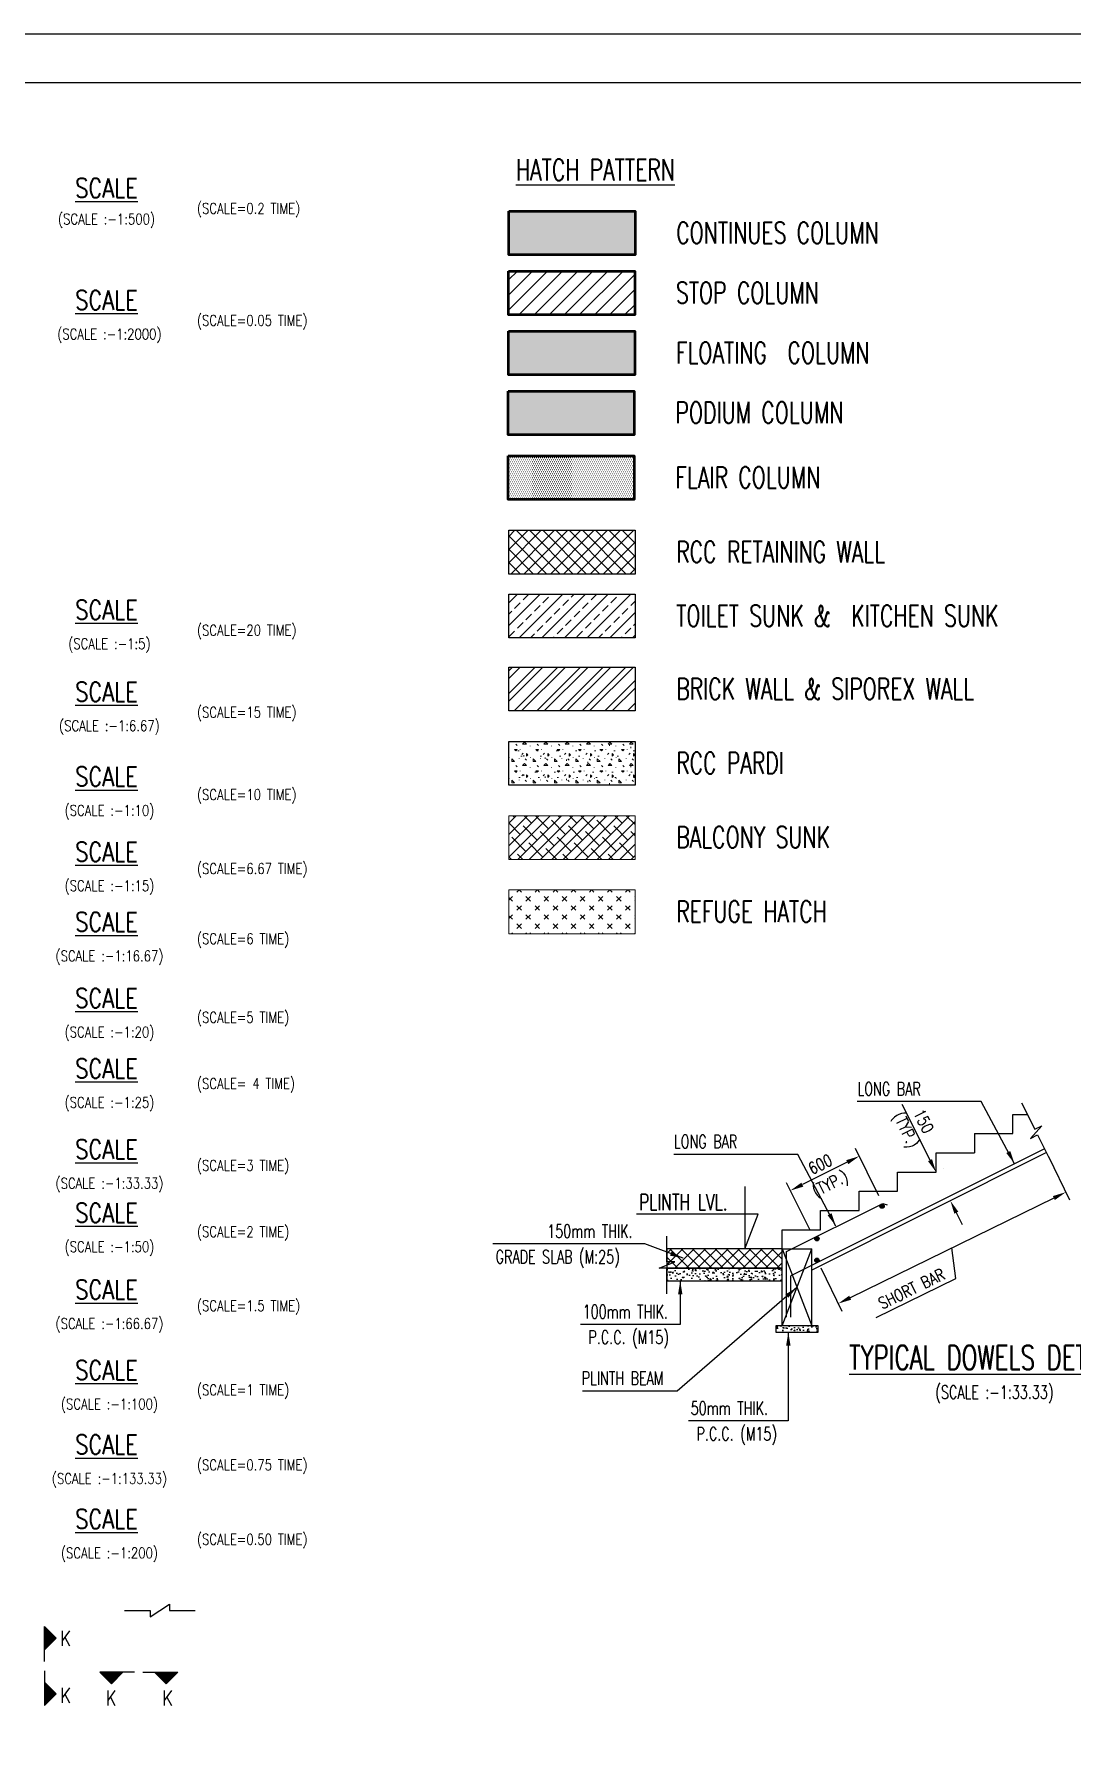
# Model space of a CAD drawing. Extents: x 345615 to 1272425, y -526289 to -156124.
# Drawn here: x 367613 to 391900, y -305838 to -265806 of the extents above; entities that cross this region are included whole.
import ezdxf
from ezdxf.enums import TextEntityAlignment as Align
from ezdxf.lldxf.tags import DXFTag

# ---------------------------------------------------------------- set-up
doc = ezdxf.new("R2010")
doc.units = 0
doc.header["$LTSCALE"] = 500
doc.header["$MEASUREMENT"] = 0
doc.header["$PDMODE"] = 35
doc.header["$PDSIZE"] = -15
doc.layers.get('DEFPOINTS').update_dxf_attribs({"color": 4})
for name, color, linetype in [('LINE CUT', 8, 'Continuous'), ('S- REFUGE SUNK', 8, 'Continuous'), ('S-BEAM OUTER', 4, 'Continuous'), ('S-BEAM SIZES', 3, 'Continuous'), ('S-BRECK LINE', 8, 'Continuous'), ('S-BRICK WALL', 5, 'Continuous'), ('S-BRICK WALL HATCH', 5, 'Continuous'), ('S-COLUMN', 1, 'Continuous'), ('S-CONCRET LINE', 4, 'Continuous'), ('S-DIM-1', 5, 'Continuous'), ('S-FLAIR COLUMN', 2, 'Continuous'), ('S-HATCH', 253, 'Continuous'), ('S-LEVEL SECTION', 3, 'Continuous'), ('S-PCC', 9, 'Continuous'), ('S-RCC PARDI', 4, 'Continuous'), ('S-RCC PARDI HATCH', 8, 'Continuous'), ('S-REINFORCEMENT', 6, 'Continuous'), ('S-RETAINING WALL', 6, 'Continuous'), ('S-RETAINING WALL HATCH', 8, 'Continuous'), ('S-SECTION MARK', 1, 'Continuous'), ('S-SUNK', 9, 'Continuous'), ('S-TEXT', 2, 'Continuous'), ('S-TEXT-1', 4, 'Continuous'), ('S-TITIL', 6, 'Continuous'), ('S-TITLE', 6, 'Continuous'), ('s_TITILE', 9, 'Continuous')]:
    doc.layers.add(name, color=color, linetype=linetype)
doc.styles.add('ROMANS', font='simplex.shx', dxfattribs={"width": 0.8, "height": 275, "bigfont": 'bigfont.shx'})
tags = doc.linetypes.add('HIDDEN', pattern=[0.375, 0.25, -0.125]).pattern_tags.tags
tags[6:7] = [DXFTag(74, 4), DXFTag(75, 0), DXFTag(340, '0'), DXFTag(46, 1.0), DXFTag(50, 0.0), DXFTag(44, 0.0), DXFTag(45, 0.0)]
tags[4:5] = [DXFTag(74, 4), DXFTag(75, 0), DXFTag(340, '0'), DXFTag(46, 1.0), DXFTag(50, 0.0), DXFTag(44, 0.0), DXFTag(45, 0.0)]
doc.dimstyles.new('dim100', dxfattribs={"dimtxt": 250, "dimasz": 250, "dimexe": 200, "dimexo": 200, "dimgap": 100, "dimtad": 1, "dimdec": 0, "dimzin": 0, "dimdsep": 46, "dimtxsty": 'ROMANS', "dimcen": 0, "dimclrd": 5, "dimclre": 5, "dimclrt": 4, "dimadec": 0, "dimazin": 0, "dimtfac": 1, "dimtdec": 0, "dimtix": 1, "dimtofl": 0, "dimtmove": 2, "dimatfit": 3, "dimfxl": 0, "dimtolj": 1, "dimtzin": 0, "dimlwd": -1, "dimlwe": -1, "dimarcsym": 0})
doc.dimstyles.new('dim33.33', dxfattribs={"dimtxt": 250, "dimasz": 250, "dimexe": 200, "dimexo": 200, "dimgap": 100, "dimtad": 1, "dimdec": 0, "dimlfac": 0.333331, "dimzin": 0, "dimdsep": 46, "dimtxsty": 'ROMANS', "dimcen": 0, "dimclrd": 5, "dimclre": 5, "dimclrt": 4, "dimadec": 0, "dimazin": 0, "dimtfac": 1, "dimtdec": 0, "dimtix": 1, "dimtofl": 0, "dimtmove": 2, "dimatfit": 3, "dimfxl": 0, "dimtolj": 1, "dimtzin": 0, "dimlwd": -1, "dimlwe": -1, "dimarcsym": 0})
pattern_1 = [(130, (9983759.66, -63413.13), (-268.9725685, -23.5320506), [28.125, -309.375]), (185, (9983759.66, -63413.13), (52.03175, 282.07205), [22.5, -247.5]), (79.5485555, (9983737.24, -63415.1), (-216.9408175, 258.5399966), [23.902572, -262.928292]), (133.8158, (9983759.66, -63338.13), (-400.215499, -62.06973), [42.1875, -464.0625]), (83.3643645, (9983726.3, -63343.3), (-350.49823, 365.294475), [35.853878, -394.39266]), (188.815836, (9983759.66, -63338.13), (-350.49823, 365.294475), [33.75, -371.25]), (159, (9983722.16, -63356.88), (-223.8401445, -150.982084), [28.125, -309.375]), (214, (9983722.16, -63356.88), (-91.2432495, 271.931267), [22.5, -247.5]), (108.5485553, (9983703.5, -63369.46), (-315.083391, 120.949182), [23.902571, -262.928292]), (142.5, (9983759.66, -63413.13), (-4.5599457, 124.8351952), [0, -244.5, 0, -251.25, 0, -248.4375]), (172.5, (9983759.66, -63413.13), (-98.6510765, 147.904392), [0, -143.25, 0, -238.875, 0, -94.6875]), (212.5, (9983843.28, -63413.13), (-200.1834136, -8.4580769), [0, -93.75, 0, -292.5, 0, -388.125]), (222.5, (9983880.78, -63413.13), (-218.6948135, 37.5393684), [0, -121.875, 0, -194.25, 0, -275.625])]

# ---------------------------------------------------------------- blocks, each defined once
blk = doc.blocks.new('zw$155A')
at = {"layer": 's_TITILE', "color": 7}
blk.add_lwpolyline([(0, 0), (88000, 0), (88000, 58000), (0, 58000)], close=True, dxfattribs=at)
at = {"layer": 's_TITILE', "color": 1}
blk.add_lwpolyline([(1300, 800), (78500, 800), (78500, 57200), (1300, 57200)], close=True, dxfattribs=at)
blk = doc.blocks.new('*U143')
at = {"layer": 'LINE CUT'}
blk.add_lwpolyline([(-550, 0), (-150, 0), (-150, 100), (150, -100), (150, 0), (550, 0)], dxfattribs=at)
blk = doc.blocks.new('*D1141')
at = {"layer": 'DEFPOINTS', "color": 0}
for p in [(391263, -291906), (385934, -294515), (386431, -295531)]:
    blk.add_point(p, dxfattribs=at)
at = {"layer": 'S-DIM-1', "color": 5}
for p, q in [((391351, -292086), (391848, -293102)), ((391479, -293059), (386712, -295393)), ((389185, -294940), (389095, -294226)), ((386022, -294695), (386519, -295710)), ((387321, -295853), (389185, -294940))]:
    blk.add_line(p, q, dxfattribs=at)
for points in [[(391502, -293106), (391456, -293013), (391760, -292922)], [(386689, -295346), (386735, -295440), (386431, -295531)]]:
    blk.add_solid(points, dxfattribs=at)
at = {"layer": 'S-DIM-1', "color": 4, "insert": (388149, -295183), "char_height": 275, "attachment_point": 5, "rotation": 26.0822, "style": 'ROMANS'}
blk.add_mtext('\\A1;{SHORT BAR}', dxfattribs=at)
blk = doc.blocks.new('*D1142')
at = {"layer": 'DEFPOINTS', "color": 0}
for p in [(385314, -292884), (387477, -293184), (385867, -293989)]:
    blk.add_point(p, dxfattribs=at)
at = {"layer": 'S-DIM-1', "color": 5}
for p, q in [((386645, -292219), (385594, -292744)), ((387387, -293006), (386835, -291900)), ((385777, -293811), (385225, -292705))]:
    blk.add_line(p, q, dxfattribs=at)
for points in [[(386668, -292266), (386621, -292172), (386924, -292079)], [(385570, -292698), (385617, -292791), (385314, -292884)]]:
    blk.add_solid(points, dxfattribs=at)
at = {"layer": 'S-DIM-1', "color": 4, "char_height": 275, "attachment_point": 5, "rotation": 26.565, "style": 'ROMANS'}
for s, insert in [('\\A1;600', (386013, -292269)), ('(TYP.)', (386258, -292759))]:
    blk.add_mtext(s, dxfattribs=dict(at, insert=insert))
blk = doc.blocks.new('*D1143')
at = {"layer": 'DEFPOINTS', "color": 0}
for p in [(388722, -292450), (389057, -293121), (389057, -293121)]:
    blk.add_point(p, dxfattribs=at)
at = {"layer": 'S-DIM-1', "color": 5}
for p, q in [((388582, -292171), (387931, -290869)), ((388900, -292361), (388900, -292361)), ((389236, -293032), (389236, -293032)), ((389197, -293401), (389336, -293680))]:
    blk.add_line(p, q, dxfattribs=at)
for points in [[(388535, -292194), (388628, -292148), (388722, -292450)], [(389243, -293377), (389150, -293424), (389057, -293121)]]:
    blk.add_solid(points, dxfattribs=at)
at = {"layer": 'S-DIM-1', "color": 4, "insert": (388186, -291380), "char_height": 275, "attachment_point": 5, "rotation": 296.565, "style": 'ROMANS'}
blk.add_mtext('\\A1;{150\\P(TYP.)}', dxfattribs=at)

msp = doc.modelspace()

# ---------------------------------------------------------------- hatches: boundary and pattern name
at = {"layer": 'S- REFUGE SUNK', "lineweight": 0, "ltscale": 0.3}
h = msp.add_hatch(dxfattribs=at)
h.set_pattern_fill('CROSS', color=256, scale=300)
h.set_pattern_definition([(45, (-28806.46, 196068.67), (-212.13203, 212.13203), [150, -150]), (135, (-28700.4, 196068.67), (-212.13203, -212.13203), [150, -150])])
edge = h.paths.add_edge_path()
edge.add_line((378733.094, -285844.716), (381676.432, -285844.716))
edge.add_line((381676.432, -285844.716), (381676.432, -286868.912))
edge.add_line((381676.432, -286868.912), (378720.784, -286868.912))
edge.add_line((378720.784, -286868.912), (378720.784, -285844.716))
at = {"layer": 'S-BRICK WALL HATCH', "lineweight": 0, "ltscale": 0.3}
h = msp.add_hatch(dxfattribs=at)
h.set_pattern_fill('ANSI32', color=256, scale=1000)
h.set_pattern_definition([(45, (-28700.4, 190090.3), (-265.16504, 265.16504), []), (45, (-28523.63, 190090.3), (-265.16504, 265.16504), [])])
edge = h.paths.add_edge_path()
edge.add_line((378733.094, -280626.216), (381676.432, -280626.216))
edge.add_line((381676.432, -280626.216), (381676.432, -281650.412))
edge.add_line((381676.432, -281650.412), (378720.784, -281650.412))
edge.add_line((378720.784, -281650.412), (378720.784, -280626.216))
at = {"layer": 'S-HATCH', "linetype": 'ByBlock'}
h = msp.add_hatch(dxfattribs=at)
h.set_pattern_fill('ANSI37', color=256, scale=1500, angle=180)
h.set_pattern_definition([(135, (14038908.76, 338546.14), (132.5825215, 132.5825215), []), (45, (14038908.76, 338546.14), (132.5825215, -132.5825215), [])])
h.paths.add_polyline_path([(382421.531, -294250.318), (382421.531, -294700.318), (385121.513, -294700.318), (385121.513, -294250.318)])
at = {"layer": 'S-PCC', "linetype": 'ByBlock'}
h = msp.add_hatch(dxfattribs=at)
h.set_pattern_fill('AR-CONC,_O', color=256, scale=37.5, angle=180)
h.set_pattern_definition(pattern_1)
h.paths.add_polyline_path([(382421.531, -294700.318), (382421.531, -295000.318), (385121.513, -295000.318), (385121.513, -294700.318)])
h = msp.add_hatch(dxfattribs=at)
h.set_pattern_fill('AR-CONC', color=256, scale=37.5, angle=180)
h.set_pattern_definition(pattern_1)
h.paths.add_polyline_path([(384971.513, -296050.318), (384971.513, -296200.318), (385811.513, -296200.318), (385961.513, -296200.318), (385961.513, -296050.318), (385811.513, -296050.318), (385121.513, -296050.318)])
at = {"layer": 'S-RCC PARDI HATCH', "lineweight": 0, "ltscale": 0.3}
h = msp.add_hatch(dxfattribs=at)
h.set_pattern_fill('DOTS', color=256, scale=750)
h.set_pattern_definition([(0, (-28700.406, 196068.674), (23.4375, 46.875), [0, -46.875])])
h.paths.add_polyline_path([(378703.657, -275677.018), (378703.657, -276701.213), (381659.305, -276701.213), (381659.305, -275677.018)])
h = msp.add_hatch(dxfattribs=at)
h.set_pattern_fill('CONCRE', color=253, scale=500)
h.set_pattern_definition([(0, (-28706.1, 194664.7), (500, 500), [62.5, -437.5]), (90, (-28706.1, 194664.7), (-500, 500), [62.5, -437.5]), (135, (-28643.6, 194664.68), (-500, 3e-14), [88.38835, -618.71845]), (0, (-28643.6, 194945.93), (500, 500), [62.5, -437.5]), (45, (-28612.37, 194914.68), (3e-14, 500), [44.19415, -662.9126]), (135, (-28612.37, 194914.68), (-500, 3e-14), [44.19415, -662.9126]), (0, (-28456.1, 195070.93), (500, 500), [88.38835, -411.61165]), (45, (-28456.1, 195070.93), (3e-14, 500), [62.5, -644.6068]), (135, (-28367.73, 195070.93), (-500, 3e-14), [62.5, -644.6068]), (90, (-28362.37, 194789.7), (-500, 500), [62.5, -437.5]), (45, (-28362.37, 194789.68), (3e-14, 500), [44.19415, -662.9126]), (135, (-28331.1, 194820.93), (-500, 3e-14), [44.19415, -662.9126]), (0, (-28643.6, 194789.7), (500, 500), [31.25, -418.75]), (0, (-28268.6, 194914.7), (500, 500), [31.25, -418.75]), (90, (-28424.87, 194977.2), (-500, 500), [31.25, -418.75]), (135, (-28362.37, 194695.93), (-500, 3e-14), [44.19415, -662.9126]), (135, (-28581.1, 195039.68), (-500, 3e-14), [44.19415, -662.9126]), (45, (-28471.74, 194828.74), (3e-14, 500), [44.19415, -662.9126]), (90, (-28534.24, 194727.2), (-500, 500), [7.8125, -492.1875]), (90, (-28510.8, 194938.1), (-500, 500), [7.8125, -492.1875]), (90, (-28276.43, 195024.05), (-500, 500), [7.8125, -492.1875]), (90, (-28268.6, 194758.43), (-500, 500), [7.8125, -492.1875])])
edge = h.paths.add_edge_path()
edge.add_line((378733.094, -282365.716), (381676.432, -282365.716))
edge.add_line((381676.432, -282365.716), (381676.432, -283389.912))
edge.add_line((381676.432, -283389.912), (378720.784, -283389.912))
edge.add_line((378720.784, -283389.912), (378720.784, -282365.716))
h = msp.add_hatch(dxfattribs=at)
h.set_pattern_fill('ANSI38', color=256, scale=1500)
h.set_pattern_definition([(45, (-28700.4, 196068.67), (-132.58252, 132.58252), []), (135, (-28700.4, 196068.67), (-397.747564, 132.58252), [468.75, -281.25])])
edge = h.paths.add_edge_path()
edge.add_line((378733.094, -284105.216), (381676.432, -284105.216))
edge.add_line((381676.432, -284105.216), (381676.432, -285129.412))
edge.add_line((381676.432, -285129.412), (378720.784, -285129.412))
edge.add_line((378720.784, -285129.412), (378720.784, -284105.216))
at = {"layer": 'S-RETAINING WALL HATCH', "lineweight": 0, "ltscale": 0.3}
h = msp.add_hatch(color=256, dxfattribs=at)
h.dxf.hatch_style = 1
edge = h.paths.add_edge_path()
edge.add_line((378722.594, -269949.664), (381676.432, -269949.664))
edge.add_line((381676.432, -269949.664), (381676.432, -270973.86))
edge.add_line((381676.432, -270973.86), (378720.784, -270973.86))
edge.add_line((378720.784, -270973.86), (378720.784, -269949.664))
h = msp.add_hatch(dxfattribs=at)
h.set_pattern_fill('ANSI31', color=256, scale=2000)
h.set_pattern_definition([(45, (-28700.4, 196068.67), (-176.7767, 176.7767), [])])
h.paths.add_polyline_path([(378715.075, -271353.659), (378715.075, -272377.854), (381670.723, -272377.854), (381670.723, -271353.659)])
h = msp.add_hatch(color=256, dxfattribs=at)
h.dxf.hatch_style = 1
h.paths.add_polyline_path([(378715.075, -272757.653), (378715.075, -273781.849), (381670.723, -273781.849), (381670.723, -272757.653)])
h = msp.add_hatch(color=256, dxfattribs=at)
h.dxf.hatch_style = 1
h.paths.add_polyline_path([(378703.657, -274161.647), (378703.657, -275185.843), (381659.305, -275185.843), (381659.305, -274161.647)])
h = msp.add_hatch(dxfattribs=at)
h.set_pattern_fill('ANSI37', color=256, scale=1750)
h.set_pattern_definition([(45, (-28700.4, 196068.67), (-154.67961, 154.67961), []), (135, (-28700.4, 196068.67), (-154.67961, -154.67961), [])])
edge = h.paths.add_edge_path()
edge.add_line((378713.594, -277422.624), (381676.432, -277422.624))
edge.add_line((381676.432, -277422.624), (381676.432, -278446.82))
edge.add_line((381676.432, -278446.82), (378720.784, -278446.82))
edge.add_line((378720.784, -278446.82), (378720.784, -277422.624))
at = {"layer": 'S-SECTION MARK', "ltscale": 5}
h = msp.add_hatch(dxfattribs=at)
h.set_pattern_fill('ANSI31', color=256, scale=172.406964, angle=270, style=0)
h.set_pattern_definition([(315, (366018.79, -228769.687), (15.2387667, 15.2387667), [])])
h.paths.add_polyline_path([(368124.898, -303366.827), (367857.769, -303094.962), (367857.769, -303638.692)])
h = msp.add_hatch(dxfattribs=at)
h.set_pattern_fill('ANSI31', color=256, scale=172.406964, angle=180, style=0)
h.set_pattern_definition([(315, (294821.827, -302325.28), (-15.2387667, -15.2387667), [])])
h.paths.add_polyline_path([(369418.968, -304431.387), (369147.103, -304164.257), (369690.833, -304164.257)])
h = msp.add_hatch(dxfattribs=at)
h.set_pattern_fill('ANSI31', color=256, scale=172.406964, angle=180, style=0)
h.set_pattern_definition([(225, (445297.377, -302325.28), (15.2387667, -15.2387667), [])])
h.paths.add_polyline_path([(370700.236, -304431.387), (370972.101, -304164.257), (370428.371, -304164.257)])
h = msp.add_hatch(dxfattribs=at)
h.set_pattern_fill('ANSI31', color=256, scale=172.406964, angle=270, style=0)
h.set_pattern_definition([(45, (366018.79, -379264.653), (15.2387667, -15.2387667), [])])
h.paths.add_polyline_path([(368124.898, -304667.513), (367857.769, -304939.378), (367857.769, -304395.648)])
at = {"layer": 'S-SUNK', "lineweight": 0, "ltscale": 0.3}
h = msp.add_hatch(dxfattribs=at)
h.set_pattern_fill('ANSI33', color=256, scale=1500)
h.set_pattern_definition([(45, (-28700.4, 190090.3), (-265.16504, 265.16504), []), (45, (-28435.24, 190090.3), (-265.16504, 265.16504), [187.5, -93.75])])
edge = h.paths.add_edge_path()
edge.add_line((378733.094, -278917.216), (381676.432, -278917.216))
edge.add_line((381676.432, -278917.216), (381676.432, -279941.412))
edge.add_line((381676.432, -279941.412), (378720.784, -279941.412))
edge.add_line((378720.784, -279941.412), (378720.784, -278917.216))

# ---------------------------------------------------------------- linework, layer by layer
at = {"layer": 'S- REFUGE SUNK', "lineweight": 0, "ltscale": 0.3, "elevation": 0}
msp.add_lwpolyline([(378720.784, -285844.716), (381676.432, -285844.716), (381676.432, -286868.912), (378720.784, -286868.912)], close=True, dxfattribs=at)
at = {"layer": 'S-BEAM OUTER', "color": 8, "linetype": 'HIDDEN', "ltscale": 1000}
for p, q in [((385121.513, -296050.318), (385811.513, -294250.318)), ((385121.513, -294250.318), (385811.513, -296050.318))]:
    msp.add_line(p, q, dxfattribs=at)
at = {"layer": 'S-BRECK LINE', "elevation": -1.253}
msp.add_lwpolyline([(390723.961, -290828.825), (391033.189, -291447.282), (391197.017, -291365.368), (390936.632, -291663.737), (391100.46, -291581.823), (391409.688, -292200.28)], dxfattribs=at)
at = {"layer": 'S-BRECK LINE'}
msp.add_lwpolyline([(382421.531, -295300.318), (382421.531, -294700.528), (382238.366, -294700.528), (382604.696, -294550.108), (382421.531, -294550.108), (382421.531, -293950.318)], dxfattribs=at)
at = {"layer": 'S-BRICK WALL', "elevation": 0}
msp.add_lwpolyline([(378720.784, -280626.216), (381676.432, -280626.216), (381676.432, -281650.412), (378720.784, -281650.412)], close=True, dxfattribs=at)
at = {"layer": 'S-COLUMN', "lineweight": 50, "elevation": 0}
for points in [[(378720.784, -269949.664), (381676.432, -269949.664), (381676.432, -270973.86), (378720.784, -270973.86)], [(378715.075, -271353.659), (381670.723, -271353.659), (381670.723, -272377.854), (378715.075, -272377.854)]]:
    msp.add_lwpolyline(points, close=True, dxfattribs=at)
at = {"layer": 'S-COLUMN', "color": 3, "lineweight": 50, "elevation": 0}
msp.add_lwpolyline([(378715.075, -272757.653), (381670.723, -272757.653), (381670.723, -273781.849), (378715.075, -273781.849)], close=True, dxfattribs=at)
at = {"layer": 'S-COLUMN', "color": 30, "lineweight": 50, "elevation": 0}
msp.add_lwpolyline([(378703.657, -274161.647), (381659.305, -274161.647), (381659.305, -275185.843), (378703.657, -275185.843)], close=True, dxfattribs=at)
at = {"layer": 'S-CONCRET LINE'}
for p, q in [((390521.513, -291550.323), (390521.513, -291100.323)), ((390521.513, -291100.323), (390859.71, -291100.323)), ((389621.513, -291550.323), (389621.513, -292000.318)), ((389621.513, -291550.323), (390521.513, -291550.323)), ((391307.48, -291995.865), (385811.513, -294743.848)), ((388721.513, -292000.318), (389621.513, -292000.318)), ((387821.513, -292450.318), (388721.513, -292450.318)), ((386921.513, -292900.318), (387821.513, -292900.318)), ((386021.513, -293350.318), (386921.513, -293350.318)), ((385121.513, -293800.318), (386021.513, -293800.318))]:
    msp.add_line(p, q, dxfattribs=at)
at = {"layer": 'S-CONCRET LINE', "ltscale": 750}
for p, q in [((388721.513, -292450.318), (388721.513, -292000.318)), ((387821.513, -292900.318), (387821.513, -292450.318)), ((386921.513, -293350.318), (386921.513, -292900.318)), ((386021.513, -293800.318), (386021.513, -293350.318)), ((385121.513, -296050.318), (385121.513, -293800.318)), ((385811.513, -296050.318), (385811.513, -294743.848)), ((385811.513, -296050.318), (385121.513, -296050.318))]:
    msp.add_line(p, q, dxfattribs=at)
at = {"layer": 'S-CONCRET LINE', "color": 8, "linetype": 'HIDDEN', "ltscale": 1000}
for p in [(385121.513, -294250.318), (385811.513, -294743.848)]:
    msp.add_line(p, (385811.513, -294250.318), dxfattribs=at)
at = {"layer": 'S-FLAIR COLUMN', "color": 2, "lineweight": 50, "elevation": 0}
msp.add_lwpolyline([(378703.657, -275677.018), (381659.305, -275677.018), (381659.305, -276701.213), (378703.657, -276701.213)], close=True, dxfattribs=at)
at = {"layer": 'S-LEVEL SECTION', "elevation": -1.253}
msp.add_lwpolyline([(384249.41, -292787.319), (384249.41, -294250.318), (384561.91, -293437.818), (381712.405, -293437.818)], dxfattribs=at)
at = {"layer": 'S-PCC'}
for points in [[(385121.513, -294700.318), (385121.513, -294250.318), (382421.531, -294250.318), (382421.531, -294700.318)], [(385121.513, -295000.318), (385121.513, -294700.318), (382421.531, -294700.318), (382421.531, -295000.318)]]:
    msp.add_lwpolyline(points, close=True, dxfattribs=at)
msp.add_lwpolyline([(385121.513, -296050.318), (384971.513, -296050.318), (384971.513, -296200.318), (385811.513, -296200.318), (385961.513, -296200.318), (385961.513, -296050.318), (385811.513, -296050.318)], dxfattribs=at)
at = {"layer": 'S-RCC PARDI', "elevation": 0}
msp.add_lwpolyline([(378720.784, -282365.716), (381676.432, -282365.716), (381676.432, -283389.912), (378720.784, -283389.912)], close=True, dxfattribs=at)
at = {"layer": 'S-RCC PARDI HATCH', "lineweight": 0, "ltscale": 0.3, "elevation": 0}
msp.add_lwpolyline([(378720.784, -284105.216), (381676.432, -284105.216), (381676.432, -285129.412), (378720.784, -285129.412)], close=True, dxfattribs=at)
at = {"layer": 'S-REINFORCEMENT', "color": 5}
for p, q in [((391262.756, -291906.415), (385321.513, -294877.036)), ((385221.513, -294312.121), (387476.781, -293184.488)), ((387476.763, -293184.482), (387577.386, -293218.023)), ((385221.513, -295850.318), (385221.513, -294312.121)), ((385321.513, -295850.318), (385321.513, -294877.036))]:
    msp.add_line(p, q, dxfattribs=at)
at = {"layer": 'S-REINFORCEMENT', "color": 5, "const_width": 50, "elevation": -1.253}
msp.add_lwpolyline([(387483.729, -293249.4, -1), (387433.729, -293249.4, -1)], format="xyb", close=True, dxfattribs=at)
at = {"layer": 'S-REINFORCEMENT', "color": 5, "const_width": 50}
for points in [[(385958.882, -294011.839, -1), (385908.882, -294011.839, -1)], [(385958.882, -294514.946, -1), (385908.882, -294514.946, -1)]]:
    msp.add_lwpolyline(points, format="xyb", close=True, dxfattribs=at)
at = {"layer": 'S-REINFORCEMENT', "color": 5}
for centre in [(387458.729, -293249.4), (385933.882, -294011.839), (385933.882, -294514.946)]:
    msp.add_circle(centre, 50, dxfattribs=at)
at = {"layer": 'S-RETAINING WALL', "elevation": 0}
msp.add_lwpolyline([(378720.784, -277422.624), (381676.432, -277422.624), (381676.432, -278446.82), (378720.784, -278446.82)], close=True, dxfattribs=at)
at = {"layer": 'S-SECTION MARK'}
for p, q in [((367857.769, -303907.82), (367857.769, -303094.962)), ((367857.769, -303094.962), (368124.898, -303366.827)), ((367857.769, -303638.692), (368124.898, -303366.827)), ((367857.769, -304126.52), (367857.769, -304939.378)), ((369959.96, -304164.257), (369147.103, -304164.257)), ((369147.103, -304164.257), (369418.968, -304431.387)), ((369690.833, -304164.257), (369418.968, -304431.387)), ((370159.243, -304164.257), (370972.101, -304164.257)), ((370428.371, -304164.257), (370700.236, -304431.387)), ((370972.101, -304164.257), (370700.236, -304431.387)), ((367857.769, -304395.648), (368124.898, -304667.513)), ((367857.769, -304939.378), (368124.898, -304667.513))]:
    msp.add_line(p, q, dxfattribs=at)
at = {"layer": 'S-SUNK', "elevation": 0}
msp.add_lwpolyline([(378720.784, -278917.216), (381676.432, -278917.216), (381676.432, -279941.412), (378720.784, -279941.412)], close=True, dxfattribs=at)

# ---------------------------------------------------------------- block references
at = {"xscale": 1.428571428571429, "yscale": 1.428571428571429, "zscale": 1.428571428571429}
msp.add_blockref('zw$155A', (345614.881, -348663.35), dxfattribs=at)
at = {"layer": 'S-BEAM SIZES', "color": 3, "ltscale": 0.05, "xscale": -1.5, "yscale": 1.5, "zscale": 1.5, "rotation": 180}
msp.add_blockref('*U143', (370552.641, -302718.342), dxfattribs=at)

# ---------------------------------------------------------------- texts
at = {"layer": 'S-LEVEL SECTION', "style": 'ROMANS', "width": 0.7}
msp.add_text('PLINTH LVL.', height=375, dxfattribs=at).set_placement((381774.41, -293156.568, -1.253), align=Align.MIDDLE_LEFT)
at = {"layer": 'S-SECTION MARK', "style": 'ROMANS', "width": 0.8}
for p in [(368347.681, -303365.465), (368347.681, -304704.244), (369413.384, -304767.517), (370733.179, -304767.517)]:
    msp.add_text('K', height=349.999, dxfattribs=at).set_placement(p, align=Align.MIDDLE)
at = {"layer": 'S-TEXT', "style": 'ROMANS', "width": 0.7}
for s, p in [('CONTINUES COLUMN', (382639.594, -270705.875, 0)), ('STOP COLUMN', (382633.885, -272109.869, 0)), ('FLOATING  COLUMN', (382633.885, -273513.864, 0)), ('PODIUM COLUMN', (382622.467, -274917.858, 0)), ('FLAIR COLUMN', (382622.467, -276433.228, 0)), ('RCC RETAINING WALL', (382639.594, -278178.835, 0)), ('TOILET SUNK &  KITCHEN SUNK', (382639.594, -279673.427, 0)), ('BRICK WALL & SIPOREX WALL', (382639.594, -281382.427, 0)), ('RCC PARDI', (382639.594, -283121.927, 0)), ('BALCONY SUNK', (382639.594, -284861.427, 0)), ('REFUGE HATCH', (382639.594, -286600.927, 0))]:
    msp.add_text(s, height=500, dxfattribs=at).set_placement(p)
msp.add_text('(SCALE :-1:33.33)', height=312.5, dxfattribs=at).set_placement((390088.372, -297604.658, -33.42), align=Align.MIDDLE_CENTER)
at = {"layer": 'S-TEXT', "char_height": 250, "width": 16150, "attachment_point": 2, "style": 'ROMANS'}
for s, insert in [('(SCALE :-1:500)', (369305.625, -270009.776)), ('(SCALE :-1:2000)', (369373.517, -272702.347)), ('(SCALE :-1:5)', (369373.517, -279955.234)), ('(SCALE :-1:6.67)', (369373.517, -281875.227)), ('(SCALE :-1:10)', (369375.095, -283858.69)), ('(SCALE :-1:15)', (369375.095, -285620.627)), ('(SCALE :-1:16.67)', (369375.095, -287263.445)), ('(SCALE :-1:20)', (369375.095, -289046.875)), ('(SCALE :-1:25)', (369375.095, -290694.386)), ('(SCALE :-1:33.33)', (369375.095, -292586.448)), ('(SCALE :-1:50)', (369375.095, -294075.266)), ('(SCALE :-1:66.67)', (369375.095, -295872.589)), ('(SCALE :-1:100)', (369375.095, -297758.626)), ('(SCALE :-1:133.33)', (369375.095, -299501.275)), ('(SCALE :-1:200)', (369375.095, -301243.923))]:
    msp.add_mtext(s, dxfattribs=dict(at, insert=insert))
at = {"layer": 'S-TEXT-1', "style": 'ROMANS', "width": 0.7}
for s, p in [('LONG BAR', (386881.907, -290501.942, -52755.217)), ('LONG BAR', (382586.249, -291737.692, -52777.568)), ('150mm THIK.', (379621.318, -293833.668, -52798.665)), ('GRADE SLAB (M:25)', (378412.985, -294433.668, -52798.665)), ('100mm THIK.', (380449.46, -295719.521, -52776.314)), ('P.C.C. (M15)', (380584.877, -296319.521, -52776.314)), ('PLINTH BEAM', (380426.181, -297279.942, -52777.568)), ('50mm THIK.', (382979.557, -297979.38, -52776.314)), ('P.C.C. (M15)', (383114.973, -298579.38, -52776.314))]:
    msp.add_text(s, height=312.5, dxfattribs=at).set_placement(p, align=Align.MIDDLE_LEFT)
at = {"layer": 'S-TEXT-1', "char_height": 250, "width": 16150, "attachment_point": 1, "style": 'ROMANS'}
for s, insert in [('(SCALE=0.2 TIME)', (371422.66, -269759.591)), ('(SCALE=0.05 TIME)', (371422.66, -272384.576)), ('(SCALE=20 TIME)', (371422.66, -279637.463)), ('(SCALE=15 TIME)', (371422.66, -281557.456)), ('(SCALE=10 TIME)', (371422.66, -283486.461)), ('(SCALE=6.67 TIME)', (371422.66, -285220.505)), ('(SCALE=6 TIME)', (371422.66, -286863.324)), ('(SCALE=5 TIME)', (371422.66, -288702.383)), ('(SCALE= 4 TIME)', (371422.66, -290252.719)), ('(SCALE=3 TIME)', (371422.66, -292168.968)), ('(SCALE=2 TIME)', (371422.66, -293722.174)), ('(SCALE=1.5 TIME)', (371422.66, -295455.109)), ('(SCALE=1 TIME)', (371422.66, -297426.748)), ('(SCALE=0.75 TIME)', (371422.66, -299182.865)), ('(SCALE=0.50 TIME)', (371422.66, -300925.513))]:
    msp.add_mtext(s, dxfattribs=dict(at, insert=insert))
at = {"layer": 'S-TITIL', "style": 'ROMANS', "width": 0.7}
for s, height, p in [('%%UHATCH PATTERN', 500, (380748.722, -268979.946)), ('%%UTYPICAL DOWELS DETAILS.', 562.5, (390088.372, -296792.158, -33.42))]:
    msp.add_text(s, height=height, dxfattribs=at).set_placement(p, align=Align.MIDDLE_CENTER)
at = {"layer": 'S-TITLE', "style": 'ROMANS', "width": 0.8}
for p in [(369305.625, -269408.269), (369305.625, -272033.254), (369305.625, -279286.141), (369305.625, -281206.134), (369305.625, -283189.597), (369305.625, -284951.534), (369305.625, -286594.352), (369305.625, -288377.782), (369305.625, -290025.293), (369305.625, -291917.355), (369305.625, -293406.173), (369305.625, -295203.496), (369305.625, -297089.533), (369305.625, -298832.182), (369305.625, -300574.83)]:
    msp.add_text('%%USCALE', height=450, dxfattribs=at).set_placement(p, align=Align.MIDDLE_CENTER)

# ---------------------------------------------------------------- dimensions: what is measured, and where the dimension line sits
at = {"layer": 'S-DIM-1'}
for base, p1, p2, angle, text, override, picture, middle in [((389056.923, -293121.137), (388721.513, -292450.316), (389056.923, -293121.137), 296.5650498, '{150\\X(TYP.)}', {"dimtxt": 312.5, "dimasz": 312.5, "dimtxsty": 'ROMANS', "dimtmove": 0}, '*D1143', (388186.454, -291380.198)), ((386431.042, -295530.577), (391262.756, -291906.415), (385933.882, -294514.946), 206.082158, '{SHORT BAR}', {"dimtxt": 312.5, "dimasz": 312.5, "dimtxsty": 'ROMANS', "dimtmove": 1}, '*D1141', (389095.479, -294984.226))]:
    dim = msp.add_linear_dim(base=base, p1=p1, p2=p2, angle=angle, text=text, dimstyle='dim33.33', override=override, dxfattribs=at)
    dim.commit()
    dim.dimension.update_dxf_attribs({"geometry": picture, "text_midpoint": middle, "dimtype": 161})
dim = msp.add_aligned_dim(p1=(387476.763, -293184.482, -1.253), p2=(385866.794, -293989.466, -1.253), distance=-1235.724, text='<>\\X(TYP.)', dimstyle='dim33.33', override={"dimtxt": 312.5, "dimasz": 312.5}, dxfattribs=at)
dim.commit()
dim.dimension.update_dxf_attribs({"geometry": '*D1142', "text_midpoint": (386119.146, -292481.709, -1.253)})

# ---------------------------------------------------------------- leaders
for points, override in [([(390560.834, -292257.381, 21.097), (389781.907, -290801.942, 21.097), (386878.056, -290801.942, 21.097)], {"dimasz": 312.5, "dimgap": 100, "dimtad": 0}), ([(386377.762, -293715.625, -1.253), (385486.249, -292037.692, -1.253), (382582.397, -292037.692, -1.253)], {"dimasz": 312.5, "dimgap": 100, "dimtad": 0}), ([(382805.303, -294467.736, -22.351), (381906.735, -294133.668, -22.351), (378347.048, -294133.668, -22.351)], {"dimasz": 312.5, "dimtad": 0}), ([(382734.877, -295000.318), (382734.877, -296019.521), (380401.96, -296019.521)], {"dimasz": 312.5, "dimtad": 0}), ([(385466.513, -295150.318, -1.253), (382663.166, -297580.081, -1.253), (380443.328, -297580.081, -1.253)], {"dimasz": 312.5, "dimtad": 0}), ([(385264.973, -296200.318), (385264.973, -298279.38), (382932.057, -298279.38)], {"dimasz": 312.5, "dimtad": 0})]:
    msp.add_leader(points, dimstyle='dim100', override=override, dxfattribs=at)

doc.saveas('drawing.dxf')
